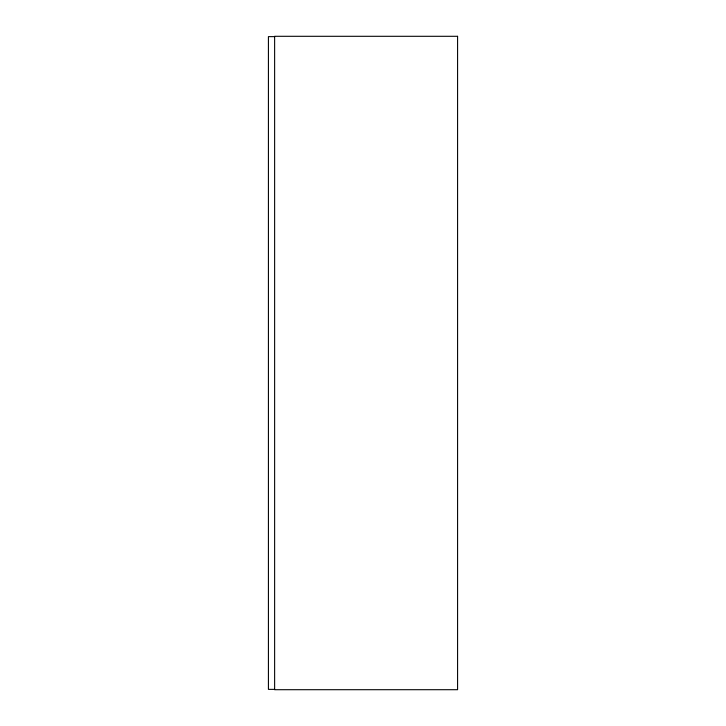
<?xml version="1.0" encoding="UTF-8"?>
<svg xmlns="http://www.w3.org/2000/svg" width="726" height="726" viewBox="0 0 726 726"><rect width="100%" height="100%" fill="white"/><g stroke="black" fill="none" stroke-linecap="round" stroke-linejoin="round"><path stroke-width="1.09" d="M274.628 36.627L268.42 36.627L268.42 689.373L274.628 689.373M457.58 36.3L274.628 36.3L274.628 689.7L457.58 689.7L457.58 36.3"/></g></svg>
